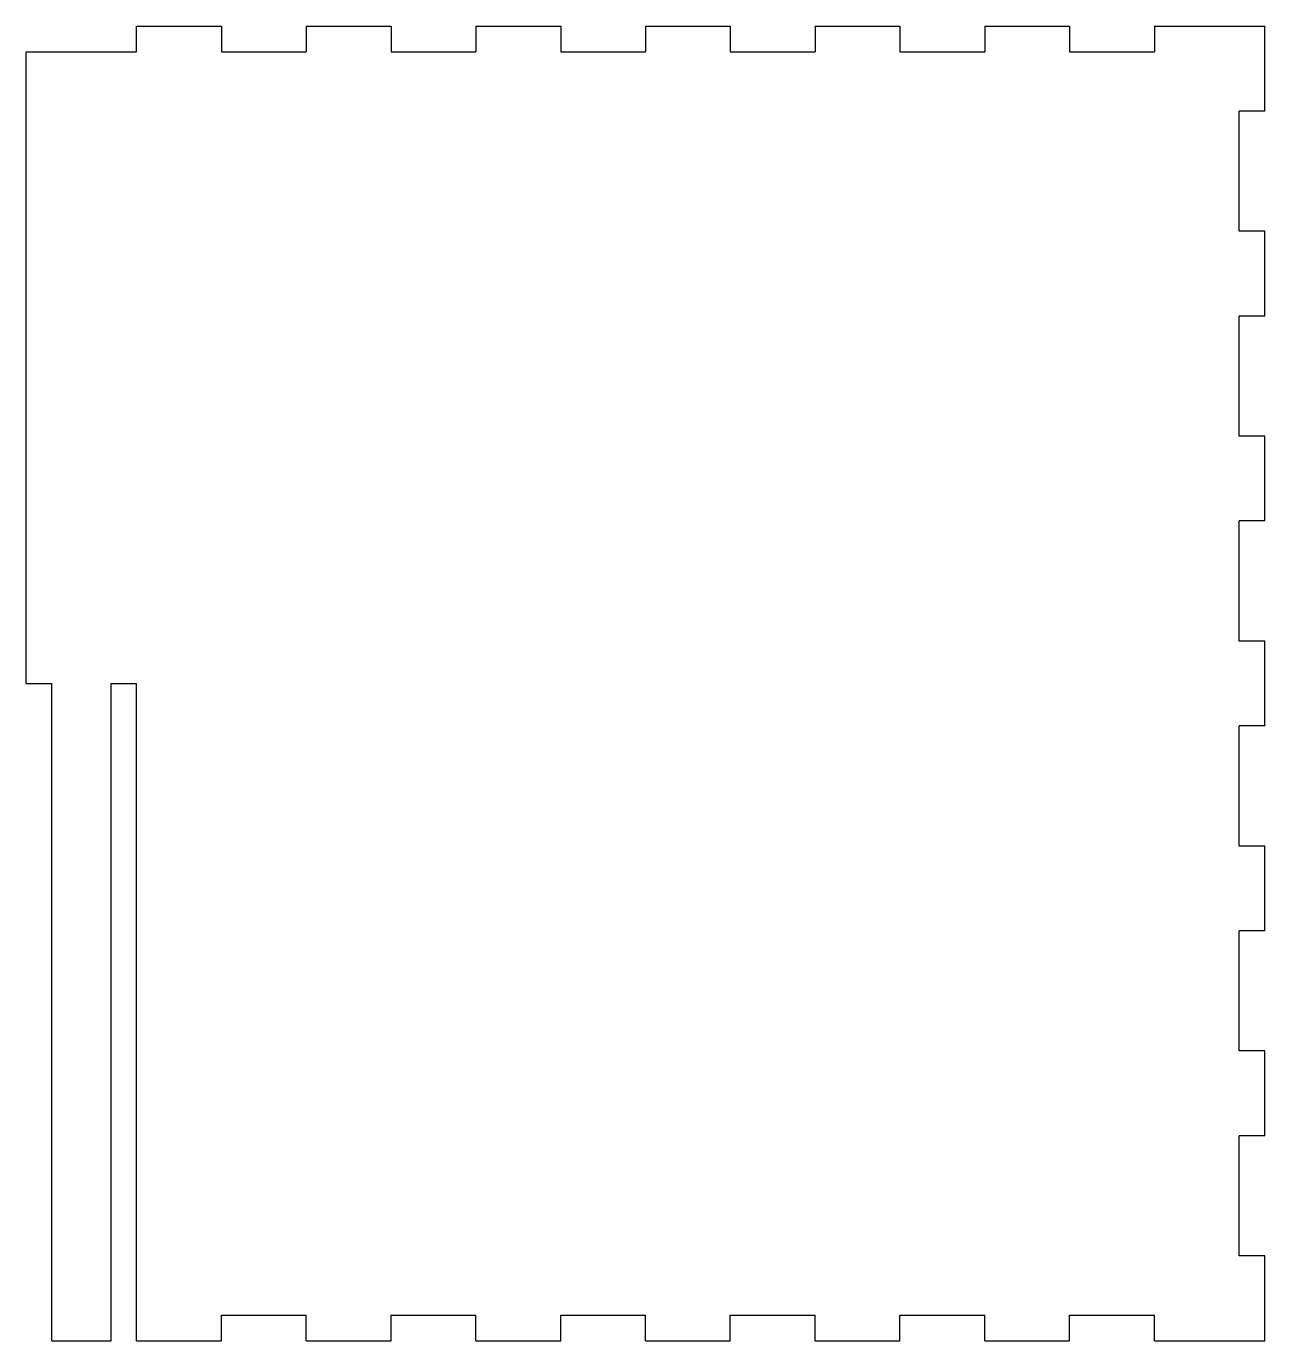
# Model space of a CAD drawing. Header units: millimetres. Extents: x -143 to 3, y -78 to 78.
import ezdxf

# ---------------------------------------------------------------- set-up
doc = ezdxf.new("R2010")
doc.units = ezdxf.units.MM

msp = doc.modelspace()

# ---------------------------------------------------------------- linework, layer by layer
at = {"color": 7, "linetype": 'Continuous', "lineweight": 25}
for p, q in [((-130, 77.5), (-120, 77.5)), ((-130, 74.5), (-130, 77.5)), ((-120, 77.5), (-120, 74.5)), ((-110, 77.5), (-100, 77.5)), ((-110, 77.5), (-110, 74.5)), ((-100, 77.5), (-100, 74.5)), ((-90, 77.5), (-80, 77.5)), ((-90, 77.5), (-90, 74.5)), ((-80, 77.5), (-80, 74.5)), ((-70, 77.5), (-60, 77.5)), ((-70, 77.5), (-70, 74.5)), ((-60, 77.5), (-60, 74.5)), ((-50, 77.5), (-40, 77.5)), ((-50, 77.5), (-50, 74.5)), ((-40, 77.5), (-40, 74.5)), ((-30, 77.5), (-20, 77.5)), ((-30, 77.5), (-30, 74.5)), ((-20, 77.5), (-20, 74.5)), ((-10, 77.5), (3, 77.5)), ((-10, 77.5), (-10, 74.5)), ((3, 67.5), (3, 77.5)), ((-143, 74.5), (-130, 74.5)), ((-143, 0), (-143, 74.5)), ((-120, 74.5), (-110, 74.5)), ((-100, 74.5), (-90, 74.5)), ((-80, 74.5), (-70, 74.5)), ((-60, 74.5), (-50, 74.5)), ((-40, 74.5), (-30, 74.5)), ((-20, 74.5), (-10, 74.5)), ((0, 53.33), (0, 67.5)), ((3, 67.5), (0, 67.5)), ((3, 53.33), (0, 53.33)), ((3, 43.33), (3, 53.33)), ((0, 29.17), (0, 43.33)), ((3, 43.33), (0, 43.33)), ((3, 29.17), (0, 29.17)), ((3, 19.17), (3, 29.17)), ((0, 5), (0, 19.17)), ((3, 19.17), (0, 19.17)), ((3, 5), (0, 5)), ((3, -5), (3, 5)), ((-143, 0), (-140, 0)), ((-140, -77.5), (-140, 0)), ((-133, -77.5), (-133, 0)), ((-133, 0), (-130, 0)), ((-130, -77.5), (-130, 0)), ((0, -19.17), (0, -5)), ((3, -5), (0, -5)), ((3, -19.17), (0, -19.17)), ((3, -29.17), (3, -19.17)), ((0, -43.33), (0, -29.17)), ((3, -29.17), (0, -29.17)), ((3, -43.33), (0, -43.33)), ((3, -53.33), (3, -43.33)), ((0, -67.5), (0, -53.33)), ((3, -53.33), (0, -53.33)), ((3, -67.5), (0, -67.5)), ((3, -77.5), (3, -67.5)), ((-120, -77.5), (-120, -74.5)), ((-120, -74.5), (-110, -74.5)), ((-110, -77.5), (-110, -74.5)), ((-100, -77.5), (-100, -74.5)), ((-100, -74.5), (-90, -74.5)), ((-90, -77.5), (-90, -74.5)), ((-80, -77.5), (-80, -74.5)), ((-80, -74.5), (-70, -74.5)), ((-70, -77.5), (-70, -74.5)), ((-60, -77.5), (-60, -74.5)), ((-60, -74.5), (-50, -74.5)), ((-50, -77.5), (-50, -74.5)), ((-40, -77.5), (-40, -74.5)), ((-40, -74.5), (-30, -74.5)), ((-30, -77.5), (-30, -74.5)), ((-20, -77.5), (-20, -74.5)), ((-20, -74.5), (-10, -74.5)), ((-10, -77.5), (-10, -74.5)), ((-140, -77.5), (-133, -77.5)), ((-130, -77.5), (-120, -77.5)), ((-110, -77.5), (-100, -77.5)), ((-90, -77.5), (-80, -77.5)), ((-70, -77.5), (-60, -77.5)), ((-50, -77.5), (-40, -77.5)), ((-30, -77.5), (-20, -77.5)), ((-10, -77.5), (3, -77.5))]:
    msp.add_line(p, q, dxfattribs=at)

doc.saveas('drawing.dxf')
